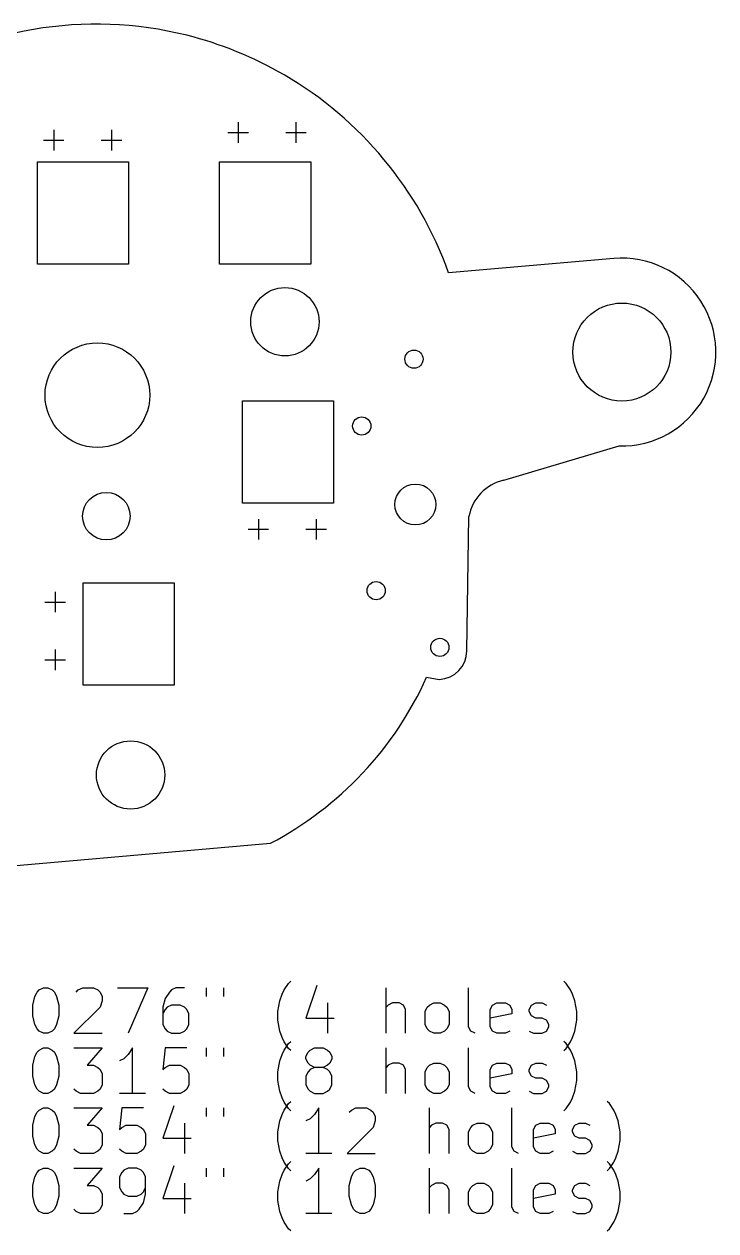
# Model space of a CAD drawing. Extents: x 115 to 170.4, y -122.2 to -69.2.
# Drawn here: x 140 to 170.4, y -122.2 to -69.2 of the extents above; entities that cross this region are included whole.
import ezdxf

# ---------------------------------------------------------------- set-up
doc = ezdxf.new("R2010")
doc.units = 0
doc.layers.add('BLACK', color=7, linetype='CONTINUOUS')

msp = doc.modelspace()

# ---------------------------------------------------------------- linework, layer by layer
at = {"layer": 'BLACK', "linetype": 'CONTINUOUS'}
for p, q in [((151.384681, -71.386729), (151.384732, -71.386657)), ((149.36, -73.464), (149.36, -74.364)), ((151.9, -73.464), (151.9, -74.364)), ((141.26, -73.8), (141.26, -74.7)), ((143.8, -73.8), (143.8, -74.7)), ((148.91, -73.914), (149.81, -73.914)), ((151.45, -73.914), (152.35, -73.914)), ((140.81, -74.25), (141.71, -74.25)), ((143.35, -74.25), (144.25, -74.25)), ((140.55, -75.2), (144.55, -75.2)), ((140.55, -79.7), (140.55, -75.2)), ((144.55, -75.2), (144.55, -79.7)), ((148.55, -75.2), (152.55, -75.2)), ((148.55, -79.7), (148.55, -75.2)), ((152.55, -75.2), (152.55, -79.7)), ((165.863593, -79.450472), (158.607673, -80.085282)), ((144.55, -79.7), (140.55, -79.7)), ((152.55, -79.7), (148.55, -79.7)), ((149.55, -85.7), (153.55, -85.7)), ((149.55, -90.2), (149.55, -85.7)), ((153.55, -85.7), (153.55, -90.2)), ((161.032214, -89.195196), (166.107598, -87.688143)), ((153.55, -90.2), (149.55, -90.2)), ((150.25, -90.9), (150.25, -91.8)), ((152.79, -90.9), (152.79, -91.8)), ((159.415035, -96.692033), (159.503261, -90.792896)), ((149.8, -91.35), (150.7, -91.35)), ((152.34, -91.35), (153.24, -91.35)), ((142.55, -98.2), (142.55, -93.7)), ((142.55, -93.7), (146.55, -93.7)), ((146.55, -93.7), (146.55, -98.2)), ((141.325, -94.1), (141.325, -95)), ((140.875, -94.55), (141.775, -94.55)), ((141.325, -96.64), (141.325, -97.54)), ((140.875, -97.09), (141.775, -97.09)), ((157.642421, -97.851357), (158.2, -97.95)), ((146.55, -98.2), (142.55, -98.2)), ((138.957399, -106.181059), (150.787931, -105.146021)), ((151.388095, -111.596135), (151.578571, -111.31042)), ((151.578571, -111.31042), (151.67381, -111.215182)), ((163.769049, -111.31042), (163.673811, -111.215182)), ((163.959525, -111.596135), (163.769049, -111.31042)), ((140.340475, -112.262801), (140.435713, -111.881849)), ((140.435713, -111.881849), (140.530951, -111.691373)), ((140.530951, -111.691373), (140.626189, -111.596135)), ((140.626189, -111.596135), (140.816665, -111.500897)), ((140.816665, -111.500897), (141.007142, -111.500897)), ((141.007142, -111.500897), (141.197618, -111.596135)), ((141.197618, -111.596135), (141.292856, -111.691373)), ((141.292856, -111.691373), (141.388094, -111.881849)), ((141.388094, -111.881849), (141.483332, -112.262801)), ((142.245237, -111.691373), (142.340475, -111.596135)), ((142.340475, -111.596135), (142.530951, -111.500897)), ((142.530951, -111.500897), (143.007142, -111.500897)), ((143.007142, -111.500897), (143.197618, -111.596135)), ((143.197618, -111.596135), (143.292856, -111.691373)), ((143.292856, -111.691373), (143.388094, -111.881849)), ((143.388094, -111.881849), (143.388094, -112.072325)), ((144.054761, -111.500897), (145.388094, -111.500897)), ((145.388094, -111.500897), (144.530951, -113.500897)), ((146.340475, -111.691373), (146.149999, -111.977087)), ((146.435713, -111.596135), (146.340475, -111.691373)), ((146.626189, -111.500897), (146.435713, -111.596135)), ((147.007142, -111.500897), (146.626189, -111.500897)), ((147.959523, -111.500897), (147.959523, -111.881849)), ((148.721428, -111.500897), (148.721428, -111.881849)), ((151.197619, -112.072325), (151.292857, -111.786611)), ((151.292857, -111.786611), (151.388095, -111.596135)), ((152.816666, -111.405659), (152.340476, -112.83423)), ((155.864286, -113.500897), (155.864286, -111.500897)), ((159.483334, -113.215182), (159.483334, -111.500897)), ((164.054763, -111.786611), (163.959525, -111.596135)), ((164.150001, -112.072325), (164.054763, -111.786611)), ((140.340475, -112.738992), (140.340475, -112.262801)), ((141.483332, -112.262801), (141.483332, -112.738992)), ((143.292856, -112.358039), (142.149999, -113.500897)), ((143.388094, -112.072325), (143.292856, -112.358039)), ((146.149999, -111.977087), (146.054761, -112.358039)), ((146.054761, -112.358039), (146.054761, -113.119944)), ((146.245237, -112.358039), (146.149999, -112.453278)), ((146.435713, -112.262801), (146.245237, -112.358039)), ((146.816666, -112.262801), (146.435713, -112.262801)), ((147.007142, -112.358039), (146.816666, -112.262801)), ((147.10238, -112.453278), (147.007142, -112.358039)), ((151.102381, -112.548516), (151.197619, -112.072325)), ((153.292857, -112.167563), (153.292857, -113.500897)), ((155.959524, -112.262801), (155.864286, -112.358039)), ((156.15, -112.167563), (155.959524, -112.262801)), ((156.435715, -112.167563), (156.15, -112.167563)), ((156.626191, -112.262801), (156.435715, -112.167563)), ((156.721429, -112.453278), (156.626191, -112.262801)), ((157.578572, -112.548516), (157.67381, -112.358039)), ((157.67381, -112.358039), (157.769048, -112.262801)), ((157.769048, -112.262801), (157.959524, -112.167563)), ((157.959524, -112.167563), (158.245239, -112.167563)), ((158.245239, -112.167563), (158.435715, -112.262801)), ((158.435715, -112.262801), (158.530953, -112.358039)), ((158.530953, -112.358039), (158.626191, -112.548516)), ((160.435715, -112.453278), (160.530953, -112.262801)), ((160.530953, -112.262801), (160.721429, -112.167563)), ((160.721429, -112.167563), (161.102382, -112.167563)), ((161.102382, -112.167563), (161.292858, -112.262801)), ((161.292858, -112.262801), (161.388096, -112.453278)), ((162.150001, -112.453278), (162.245239, -112.262801)), ((162.245239, -112.262801), (162.435715, -112.167563)), ((162.435715, -112.167563), (162.721429, -112.167563)), ((162.721429, -112.167563), (162.911906, -112.262801)), ((164.245239, -112.548516), (164.150001, -112.072325)), ((140.435713, -113.119944), (140.340475, -112.738992)), ((141.483332, -112.738992), (141.388094, -113.119944)), ((146.149999, -112.453278), (146.054761, -112.643754)), ((147.197618, -112.643754), (147.10238, -112.453278)), ((147.197618, -113.119944), (147.197618, -112.643754)), ((151.102381, -112.929468), (151.102381, -112.548516)), ((151.197619, -113.405659), (151.102381, -112.929468)), ((152.340476, -112.83423), (153.578571, -112.83423)), ((156.721429, -113.500897), (156.721429, -112.453278)), ((157.578572, -113.119944), (157.578572, -112.548516)), ((158.626191, -112.548516), (158.626191, -113.119944)), ((160.435715, -113.215182), (160.435715, -112.453278)), ((161.388096, -112.643754), (160.435715, -112.83423)), ((161.388096, -112.453278), (161.388096, -112.643754)), ((162.150001, -112.548516), (162.150001, -112.453278)), ((162.245239, -112.738992), (162.150001, -112.548516)), ((162.435715, -112.83423), (162.245239, -112.738992)), ((162.721429, -112.83423), (162.435715, -112.83423)), ((162.911906, -112.929468), (162.721429, -112.83423)), ((163.007144, -113.119944), (162.911906, -112.929468)), ((164.150001, -113.405659), (164.245239, -112.929468)), ((164.245239, -112.929468), (164.245239, -112.548516)), ((140.530951, -113.31042), (140.435713, -113.119944)), ((140.626189, -113.405659), (140.530951, -113.31042)), ((140.816665, -113.500897), (140.626189, -113.405659)), ((141.197618, -113.405659), (141.007142, -113.500897)), ((141.292856, -113.31042), (141.197618, -113.405659)), ((141.388094, -113.119944), (141.292856, -113.31042)), ((146.054761, -113.119944), (146.149999, -113.31042)), ((146.149999, -113.31042), (146.245237, -113.405659)), ((146.245237, -113.405659), (146.435713, -113.500897)), ((146.816666, -113.500897), (147.007142, -113.405659)), ((147.007142, -113.405659), (147.10238, -113.31042)), ((147.10238, -113.31042), (147.197618, -113.119944)), ((151.292857, -113.691373), (151.197619, -113.405659)), ((157.67381, -113.31042), (157.578572, -113.119944)), ((157.769048, -113.405659), (157.67381, -113.31042)), ((157.959524, -113.500897), (157.769048, -113.405659)), ((158.435715, -113.405659), (158.245239, -113.500897)), ((158.530953, -113.31042), (158.435715, -113.405659)), ((158.626191, -113.119944), (158.530953, -113.31042)), ((159.578572, -113.405659), (159.483334, -113.215182)), ((159.769048, -113.500897), (159.578572, -113.405659)), ((160.530953, -113.405659), (160.435715, -113.215182)), ((160.721429, -113.500897), (160.530953, -113.405659)), ((161.292858, -113.405659), (161.102382, -113.500897)), ((162.150001, -113.405659), (162.340477, -113.500897)), ((162.721429, -113.500897), (162.911906, -113.405659)), ((162.911906, -113.405659), (163.007144, -113.215182)), ((163.007144, -113.215182), (163.007144, -113.119944)), ((164.054763, -113.691373), (164.150001, -113.405659)), ((141.007142, -113.500897), (140.816665, -113.500897)), ((142.149999, -113.500897), (143.388094, -113.500897)), ((146.435713, -113.500897), (146.816666, -113.500897)), ((151.388095, -113.881849), (151.292857, -113.691373)), ((151.578571, -114.167563), (151.388095, -113.881849)), ((151.388095, -114.236135), (151.578571, -113.95042)), ((151.578571, -113.95042), (151.67381, -113.855182)), ((158.245239, -113.500897), (157.959524, -113.500897)), ((161.102382, -113.500897), (160.721429, -113.500897)), ((162.340477, -113.500897), (162.721429, -113.500897)), ((163.769049, -113.95042), (163.673811, -113.855182)), ((163.769049, -114.167563), (163.959525, -113.881849)), ((163.959525, -114.236135), (163.769049, -113.95042)), ((163.959525, -113.881849), (164.054763, -113.691373)), ((140.340475, -114.902801), (140.435713, -114.521849)), ((140.435713, -114.521849), (140.530951, -114.331373)), ((140.530951, -114.331373), (140.626189, -114.236135)), ((140.626189, -114.236135), (140.816665, -114.140897)), ((140.816665, -114.140897), (141.007142, -114.140897)), ((141.007142, -114.140897), (141.197618, -114.236135)), ((141.197618, -114.236135), (141.292856, -114.331373)), ((141.292856, -114.331373), (141.388094, -114.521849)), ((141.388094, -114.521849), (141.483332, -114.902801)), ((142.149999, -114.140897), (143.388094, -114.140897)), ((143.388094, -114.140897), (142.721427, -114.902801)), ((144.530951, -114.426611), (144.340475, -114.617087)), ((144.721427, -114.140897), (144.530951, -114.426611)), ((144.721427, -116.140897), (144.721427, -114.140897)), ((146.149999, -114.140897), (146.054761, -115.093278)), ((147.10238, -114.140897), (146.149999, -114.140897)), ((147.959523, -114.140897), (147.959523, -114.521849)), ((148.721428, -114.140897), (148.721428, -114.521849)), ((151.197619, -114.712325), (151.292857, -114.426611)), ((151.292857, -114.426611), (151.388095, -114.236135)), ((151.67381, -114.262801), (151.578571, -114.167563)), ((152.340476, -114.521849), (152.435714, -114.331373)), ((152.340476, -114.617087), (152.340476, -114.521849)), ((152.435714, -114.331373), (152.530952, -114.236135)), ((152.530952, -114.236135), (152.721428, -114.140897)), ((152.721428, -114.140897), (153.102381, -114.140897)), ((153.102381, -114.140897), (153.292857, -114.236135)), ((153.292857, -114.236135), (153.388095, -114.331373)), ((153.388095, -114.331373), (153.483333, -114.521849)), ((153.483333, -114.521849), (153.483333, -114.617087)), ((155.864286, -116.140897), (155.864286, -114.140897)), ((159.483334, -115.855182), (159.483334, -114.140897)), ((163.673811, -114.262801), (163.769049, -114.167563)), ((164.054763, -114.426611), (163.959525, -114.236135)), ((164.150001, -114.712325), (164.054763, -114.426611)), ((140.340475, -115.378992), (140.340475, -114.902801)), ((141.483332, -114.902801), (141.483332, -115.378992)), ((142.721427, -114.902801), (143.007142, -114.902801)), ((143.007142, -114.902801), (143.197618, -114.998039)), ((143.197618, -114.998039), (143.292856, -115.093278)), ((144.340475, -114.617087), (144.149999, -114.712325)), ((146.054761, -115.093278), (146.149999, -114.998039)), ((146.149999, -114.998039), (146.340475, -114.902801)), ((146.340475, -114.902801), (146.816666, -114.902801)), ((146.816666, -114.902801), (147.007142, -114.998039)), ((147.007142, -114.998039), (147.10238, -115.093278)), ((151.102381, -115.188516), (151.197619, -114.712325)), ((152.435714, -114.807563), (152.340476, -114.617087)), ((152.530952, -114.902801), (152.435714, -114.807563)), ((152.721428, -114.998039), (152.530952, -114.902801)), ((152.721428, -114.998039), (152.530952, -115.093278)), ((153.102381, -114.998039), (152.721428, -114.998039)), ((153.292857, -114.902801), (153.102381, -114.998039)), ((153.292857, -115.093278), (153.102381, -114.998039)), ((153.388095, -114.807563), (153.292857, -114.902801)), ((153.483333, -114.617087), (153.388095, -114.807563)), ((155.959524, -114.902801), (155.864286, -114.998039)), ((156.15, -114.807563), (155.959524, -114.902801)), ((156.435715, -114.807563), (156.15, -114.807563)), ((156.626191, -114.902801), (156.435715, -114.807563)), ((156.721429, -115.093278), (156.626191, -114.902801)), ((157.578572, -115.188516), (157.67381, -114.998039)), ((157.67381, -114.998039), (157.769048, -114.902801)), ((157.769048, -114.902801), (157.959524, -114.807563)), ((157.959524, -114.807563), (158.245239, -114.807563)), ((158.245239, -114.807563), (158.435715, -114.902801)), ((158.435715, -114.902801), (158.530953, -114.998039)), ((158.530953, -114.998039), (158.626191, -115.188516)), ((160.435715, -115.093278), (160.530953, -114.902801)), ((160.530953, -114.902801), (160.721429, -114.807563)), ((160.721429, -114.807563), (161.102382, -114.807563)), ((161.102382, -114.807563), (161.292858, -114.902801)), ((161.292858, -114.902801), (161.388096, -115.093278)), ((162.150001, -115.093278), (162.245239, -114.902801)), ((162.245239, -114.902801), (162.435715, -114.807563)), ((162.435715, -114.807563), (162.721429, -114.807563)), ((162.721429, -114.807563), (162.911906, -114.902801)), ((164.245239, -115.188516), (164.150001, -114.712325)), ((140.435713, -115.759944), (140.340475, -115.378992)), ((141.483332, -115.378992), (141.388094, -115.759944)), ((143.292856, -115.093278), (143.388094, -115.283754)), ((143.388094, -115.283754), (143.388094, -115.759944)), ((147.10238, -115.093278), (147.197618, -115.283754)), ((147.197618, -115.283754), (147.197618, -115.759944)), ((151.102381, -115.569468), (151.102381, -115.188516)), ((151.197619, -116.045659), (151.102381, -115.569468)), ((152.435714, -115.188516), (152.340476, -115.378992)), ((152.340476, -115.378992), (152.340476, -115.759944)), ((152.530952, -115.093278), (152.435714, -115.188516)), ((153.388095, -115.188516), (153.292857, -115.093278)), ((153.483333, -115.378992), (153.388095, -115.188516)), ((153.483333, -115.759944), (153.483333, -115.378992)), ((156.721429, -116.140897), (156.721429, -115.093278)), ((157.578572, -115.759944), (157.578572, -115.188516)), ((158.626191, -115.188516), (158.626191, -115.759944)), ((160.435715, -115.855182), (160.435715, -115.093278)), ((161.388096, -115.283754), (160.435715, -115.47423)), ((161.388096, -115.093278), (161.388096, -115.283754)), ((162.150001, -115.188516), (162.150001, -115.093278)), ((162.245239, -115.378992), (162.150001, -115.188516)), ((162.435715, -115.47423), (162.245239, -115.378992)), ((162.721429, -115.47423), (162.435715, -115.47423)), ((162.911906, -115.569468), (162.721429, -115.47423)), ((163.007144, -115.759944), (162.911906, -115.569468)), ((164.150001, -116.045659), (164.245239, -115.569468)), ((164.245239, -115.569468), (164.245239, -115.188516)), ((140.530951, -115.95042), (140.435713, -115.759944)), ((140.626189, -116.045659), (140.530951, -115.95042)), ((140.816665, -116.140897), (140.626189, -116.045659)), ((141.197618, -116.045659), (141.007142, -116.140897)), ((141.292856, -115.95042), (141.197618, -116.045659)), ((141.388094, -115.759944), (141.292856, -115.95042)), ((142.245237, -116.045659), (142.149999, -115.95042)), ((142.435713, -116.140897), (142.245237, -116.045659)), ((143.197618, -116.045659), (143.007142, -116.140897)), ((143.292856, -115.95042), (143.197618, -116.045659)), ((143.388094, -115.759944), (143.292856, -115.95042)), ((146.149999, -116.045659), (146.054761, -115.95042)), ((146.340475, -116.140897), (146.149999, -116.045659)), ((147.007142, -116.045659), (146.816666, -116.140897)), ((147.10238, -115.95042), (147.007142, -116.045659)), ((147.197618, -115.759944), (147.10238, -115.95042)), ((151.292857, -116.331373), (151.197619, -116.045659)), ((152.340476, -115.759944), (152.435714, -115.95042)), ((152.435714, -115.95042), (152.530952, -116.045659)), ((152.530952, -116.045659), (152.721428, -116.140897)), ((153.102381, -116.140897), (153.292857, -116.045659)), ((153.292857, -116.045659), (153.388095, -115.95042)), ((153.388095, -115.95042), (153.483333, -115.759944)), ((157.67381, -115.95042), (157.578572, -115.759944)), ((157.769048, -116.045659), (157.67381, -115.95042)), ((157.959524, -116.140897), (157.769048, -116.045659)), ((158.435715, -116.045659), (158.245239, -116.140897)), ((158.530953, -115.95042), (158.435715, -116.045659)), ((158.626191, -115.759944), (158.530953, -115.95042)), ((159.578572, -116.045659), (159.483334, -115.855182)), ((159.769048, -116.140897), (159.578572, -116.045659)), ((160.530953, -116.045659), (160.435715, -115.855182)), ((160.721429, -116.140897), (160.530953, -116.045659)), ((161.292858, -116.045659), (161.102382, -116.140897)), ((162.150001, -116.045659), (162.340477, -116.140897)), ((162.721429, -116.140897), (162.911906, -116.045659)), ((162.911906, -116.045659), (163.007144, -115.855182)), ((163.007144, -115.855182), (163.007144, -115.759944)), ((164.054763, -116.331373), (164.150001, -116.045659)), ((141.007142, -116.140897), (140.816665, -116.140897)), ((143.007142, -116.140897), (142.435713, -116.140897)), ((145.292856, -116.140897), (144.149999, -116.140897)), ((146.816666, -116.140897), (146.340475, -116.140897)), ((151.388095, -116.521849), (151.292857, -116.331373)), ((151.578571, -116.807563), (151.388095, -116.521849)), ((151.388095, -116.876135), (151.578571, -116.59042)), ((151.578571, -116.59042), (151.67381, -116.495182)), ((152.721428, -116.140897), (153.102381, -116.140897)), ((158.245239, -116.140897), (157.959524, -116.140897)), ((161.102382, -116.140897), (160.721429, -116.140897)), ((162.340477, -116.140897), (162.721429, -116.140897)), ((163.769049, -116.807563), (163.959525, -116.521849)), ((163.959525, -116.521849), (164.054763, -116.331373)), ((165.673811, -116.59042), (165.578573, -116.495182)), ((165.864287, -116.876135), (165.673811, -116.59042)), ((140.340475, -117.542801), (140.435713, -117.161849)), ((140.435713, -117.161849), (140.530951, -116.971373)), ((140.530951, -116.971373), (140.626189, -116.876135)), ((140.626189, -116.876135), (140.816665, -116.780897)), ((140.816665, -116.780897), (141.007142, -116.780897)), ((141.007142, -116.780897), (141.197618, -116.876135)), ((141.197618, -116.876135), (141.292856, -116.971373)), ((141.292856, -116.971373), (141.388094, -117.161849)), ((141.388094, -117.161849), (141.483332, -117.542801)), ((142.149999, -116.780897), (143.388094, -116.780897)), ((143.388094, -116.780897), (142.721427, -117.542801)), ((144.245237, -116.780897), (144.149999, -117.733278)), ((145.197618, -116.780897), (144.245237, -116.780897)), ((146.530951, -116.685659), (146.054761, -118.11423)), ((147.959523, -116.780897), (147.959523, -117.161849)), ((148.721428, -116.780897), (148.721428, -117.161849)), ((151.197619, -117.352325), (151.292857, -117.066611)), ((151.292857, -117.066611), (151.388095, -116.876135)), ((151.67381, -116.902801), (151.578571, -116.807563)), ((152.721428, -117.066611), (152.530952, -117.257087)), ((152.911904, -116.780897), (152.721428, -117.066611)), ((152.911904, -118.780897), (152.911904, -116.780897)), ((154.245238, -116.971373), (154.340476, -116.876135)), ((154.340476, -116.876135), (154.530952, -116.780897)), ((154.530952, -116.780897), (155.007143, -116.780897)), ((155.007143, -116.780897), (155.197619, -116.876135)), ((155.197619, -116.876135), (155.292857, -116.971373)), ((155.292857, -116.971373), (155.388095, -117.161849)), ((155.388095, -117.161849), (155.388095, -117.352325)), ((157.769048, -118.780897), (157.769048, -116.780897)), ((161.388096, -118.495182), (161.388096, -116.780897)), ((163.673811, -116.902801), (163.769049, -116.807563)), ((165.959525, -117.066611), (165.864287, -116.876135)), ((166.054763, -117.352325), (165.959525, -117.066611)), ((140.340475, -118.018992), (140.340475, -117.542801)), ((141.483332, -117.542801), (141.483332, -118.018992)), ((142.721427, -117.542801), (143.007142, -117.542801)), ((143.007142, -117.542801), (143.197618, -117.638039)), ((143.197618, -117.638039), (143.292856, -117.733278)), ((144.149999, -117.733278), (144.245237, -117.638039)), ((144.245237, -117.638039), (144.435713, -117.542801)), ((144.435713, -117.542801), (144.911904, -117.542801)), ((144.911904, -117.542801), (145.10238, -117.638039)), ((145.10238, -117.638039), (145.197618, -117.733278)), ((147.007142, -117.447563), (147.007142, -118.780897)), ((151.102381, -117.828516), (151.197619, -117.352325)), ((152.530952, -117.257087), (152.340476, -117.352325)), ((155.292857, -117.638039), (154.15, -118.780897)), ((155.388095, -117.352325), (155.292857, -117.638039)), ((157.864286, -117.542801), (157.769048, -117.638039)), ((158.054762, -117.447563), (157.864286, -117.542801)), ((158.340477, -117.447563), (158.054762, -117.447563)), ((158.530953, -117.542801), (158.340477, -117.447563)), ((158.626191, -117.733278), (158.530953, -117.542801)), ((159.483334, -117.828516), (159.578572, -117.638039)), ((159.578572, -117.638039), (159.67381, -117.542801)), ((159.67381, -117.542801), (159.864286, -117.447563)), ((159.864286, -117.447563), (160.150001, -117.447563)), ((160.150001, -117.447563), (160.340477, -117.542801)), ((160.340477, -117.542801), (160.435715, -117.638039)), ((160.435715, -117.638039), (160.530953, -117.828516)), ((162.340477, -117.733278), (162.435715, -117.542801)), ((162.435715, -117.542801), (162.626191, -117.447563)), ((162.626191, -117.447563), (163.007144, -117.447563)), ((163.007144, -117.447563), (163.19762, -117.542801)), ((163.19762, -117.542801), (163.292858, -117.733278)), ((164.054763, -117.733278), (164.150001, -117.542801)), ((164.150001, -117.542801), (164.340477, -117.447563)), ((164.340477, -117.447563), (164.626191, -117.447563)), ((164.626191, -117.447563), (164.816668, -117.542801)), ((166.150001, -117.828516), (166.054763, -117.352325)), ((140.435713, -118.399944), (140.340475, -118.018992)), ((141.483332, -118.018992), (141.388094, -118.399944)), ((143.292856, -117.733278), (143.388094, -117.923754)), ((143.388094, -117.923754), (143.388094, -118.399944)), ((145.197618, -117.733278), (145.292856, -117.923754)), ((145.292856, -117.923754), (145.292856, -118.399944)), ((146.054761, -118.11423), (147.292856, -118.11423)), ((151.102381, -118.209468), (151.102381, -117.828516)), ((151.197619, -118.685659), (151.102381, -118.209468)), ((158.626191, -118.780897), (158.626191, -117.733278)), ((159.483334, -118.399944), (159.483334, -117.828516)), ((160.530953, -117.828516), (160.530953, -118.399944)), ((162.340477, -118.495182), (162.340477, -117.733278)), ((163.292858, -117.923754), (162.340477, -118.11423)), ((163.292858, -117.733278), (163.292858, -117.923754)), ((164.054763, -117.828516), (164.054763, -117.733278)), ((164.150001, -118.018992), (164.054763, -117.828516)), ((164.340477, -118.11423), (164.150001, -118.018992)), ((164.626191, -118.11423), (164.340477, -118.11423)), ((164.816668, -118.209468), (164.626191, -118.11423)), ((164.911906, -118.399944), (164.816668, -118.209468)), ((166.054763, -118.685659), (166.150001, -118.209468)), ((166.150001, -118.209468), (166.150001, -117.828516)), ((140.530951, -118.59042), (140.435713, -118.399944)), ((140.626189, -118.685659), (140.530951, -118.59042)), ((140.816665, -118.780897), (140.626189, -118.685659)), ((141.007142, -118.780897), (140.816665, -118.780897)), ((141.197618, -118.685659), (141.007142, -118.780897)), ((141.292856, -118.59042), (141.197618, -118.685659)), ((141.388094, -118.399944), (141.292856, -118.59042)), ((142.245237, -118.685659), (142.149999, -118.59042)), ((142.435713, -118.780897), (142.245237, -118.685659)), ((143.007142, -118.780897), (142.435713, -118.780897)), ((143.197618, -118.685659), (143.007142, -118.780897)), ((143.292856, -118.59042), (143.197618, -118.685659)), ((143.388094, -118.399944), (143.292856, -118.59042)), ((144.245237, -118.685659), (144.149999, -118.59042)), ((144.435713, -118.780897), (144.245237, -118.685659)), ((144.911904, -118.780897), (144.435713, -118.780897)), ((145.10238, -118.685659), (144.911904, -118.780897)), ((145.197618, -118.59042), (145.10238, -118.685659)), ((145.292856, -118.399944), (145.197618, -118.59042)), ((151.292857, -118.971373), (151.197619, -118.685659)), ((153.483333, -118.780897), (152.340476, -118.780897)), ((154.15, -118.780897), (155.388095, -118.780897)), ((159.578572, -118.59042), (159.483334, -118.399944)), ((159.67381, -118.685659), (159.578572, -118.59042)), ((159.864286, -118.780897), (159.67381, -118.685659)), ((160.150001, -118.780897), (159.864286, -118.780897)), ((160.340477, -118.685659), (160.150001, -118.780897)), ((160.435715, -118.59042), (160.340477, -118.685659)), ((160.530953, -118.399944), (160.435715, -118.59042)), ((161.483334, -118.685659), (161.388096, -118.495182)), ((161.67381, -118.780897), (161.483334, -118.685659)), ((162.435715, -118.685659), (162.340477, -118.495182)), ((162.626191, -118.780897), (162.435715, -118.685659)), ((163.007144, -118.780897), (162.626191, -118.780897)), ((163.19762, -118.685659), (163.007144, -118.780897)), ((164.054763, -118.685659), (164.245239, -118.780897)), ((164.245239, -118.780897), (164.626191, -118.780897)), ((164.626191, -118.780897), (164.816668, -118.685659)), ((164.816668, -118.685659), (164.911906, -118.495182)), ((164.911906, -118.495182), (164.911906, -118.399944)), ((165.959525, -118.971373), (166.054763, -118.685659)), ((151.388095, -119.161849), (151.292857, -118.971373)), ((151.578571, -119.447563), (151.388095, -119.161849)), ((151.388095, -119.516135), (151.578571, -119.23042)), ((151.578571, -119.23042), (151.67381, -119.135182)), ((165.673811, -119.23042), (165.578573, -119.135182)), ((165.673811, -119.447563), (165.864287, -119.161849)), ((165.864287, -119.516135), (165.673811, -119.23042)), ((165.864287, -119.161849), (165.959525, -118.971373)), ((140.340475, -120.182801), (140.435713, -119.801849)), ((140.435713, -119.801849), (140.530951, -119.611373)), ((140.530951, -119.611373), (140.626189, -119.516135)), ((140.626189, -119.516135), (140.816665, -119.420897)), ((140.816665, -119.420897), (141.007142, -119.420897)), ((141.007142, -119.420897), (141.197618, -119.516135)), ((141.197618, -119.516135), (141.292856, -119.611373)), ((141.292856, -119.611373), (141.388094, -119.801849)), ((141.388094, -119.801849), (141.483332, -120.182801)), ((142.149999, -119.420897), (143.388094, -119.420897)), ((143.388094, -119.420897), (142.721427, -120.182801)), ((144.245237, -119.611373), (144.149999, -119.801849)), ((144.149999, -119.801849), (144.149999, -120.278039)), ((144.340475, -119.516135), (144.245237, -119.611373)), ((144.530951, -119.420897), (144.340475, -119.516135)), ((144.911904, -119.420897), (144.530951, -119.420897)), ((145.10238, -119.516135), (144.911904, -119.420897)), ((145.197618, -119.611373), (145.10238, -119.516135)), ((145.292856, -119.801849), (145.197618, -119.611373)), ((145.292856, -120.563754), (145.292856, -119.801849)), ((146.530951, -119.325659), (146.054761, -120.75423)), ((147.959523, -119.420897), (147.959523, -119.801849)), ((148.721428, -119.420897), (148.721428, -119.801849)), ((151.197619, -119.992325), (151.292857, -119.706611)), ((151.292857, -119.706611), (151.388095, -119.516135)), ((151.67381, -119.542801), (151.578571, -119.447563)), ((152.721428, -119.706611), (152.530952, -119.897087)), ((152.911904, -119.420897), (152.721428, -119.706611)), ((152.911904, -121.420897), (152.911904, -119.420897)), ((154.245238, -120.182801), (154.340476, -119.801849)), ((154.340476, -119.801849), (154.435714, -119.611373)), ((154.435714, -119.611373), (154.530952, -119.516135)), ((154.530952, -119.516135), (154.721428, -119.420897)), ((154.721428, -119.420897), (154.911905, -119.420897)), ((154.911905, -119.420897), (155.102381, -119.516135)), ((155.102381, -119.516135), (155.197619, -119.611373)), ((155.197619, -119.611373), (155.292857, -119.801849)), ((155.292857, -119.801849), (155.388095, -120.182801)), ((157.769048, -121.420897), (157.769048, -119.420897)), ((161.388096, -121.135182), (161.388096, -119.420897)), ((165.578573, -119.542801), (165.673811, -119.447563)), ((165.959525, -119.706611), (165.864287, -119.516135)), ((166.054763, -119.992325), (165.959525, -119.706611)), ((140.340475, -120.658992), (140.340475, -120.182801)), ((141.483332, -120.182801), (141.483332, -120.658992)), ((142.721427, -120.182801), (143.007142, -120.182801)), ((143.007142, -120.182801), (143.197618, -120.278039)), ((143.197618, -120.278039), (143.292856, -120.373278)), ((143.292856, -120.373278), (143.388094, -120.563754)), ((144.149999, -120.278039), (144.245237, -120.468516)), ((145.197618, -120.468516), (145.292856, -120.278039)), ((147.007142, -120.087563), (147.007142, -121.420897)), ((151.102381, -120.468516), (151.197619, -119.992325)), ((152.530952, -119.897087), (152.340476, -119.992325)), ((154.245238, -120.658992), (154.245238, -120.182801)), ((155.388095, -120.182801), (155.388095, -120.658992)), ((157.864286, -120.182801), (157.769048, -120.278039)), ((158.054762, -120.087563), (157.864286, -120.182801)), ((158.340477, -120.087563), (158.054762, -120.087563)), ((158.530953, -120.182801), (158.340477, -120.087563)), ((158.626191, -120.373278), (158.530953, -120.182801)), ((158.626191, -121.420897), (158.626191, -120.373278)), ((159.483334, -120.468516), (159.578572, -120.278039)), ((159.578572, -120.278039), (159.67381, -120.182801)), ((159.67381, -120.182801), (159.864286, -120.087563)), ((159.864286, -120.087563), (160.150001, -120.087563)), ((160.150001, -120.087563), (160.340477, -120.182801)), ((160.340477, -120.182801), (160.435715, -120.278039)), ((160.435715, -120.278039), (160.530953, -120.468516)), ((162.340477, -120.373278), (162.435715, -120.182801)), ((162.340477, -121.135182), (162.340477, -120.373278)), ((162.435715, -120.182801), (162.626191, -120.087563)), ((162.626191, -120.087563), (163.007144, -120.087563)), ((163.007144, -120.087563), (163.19762, -120.182801)), ((163.19762, -120.182801), (163.292858, -120.373278)), ((163.292858, -120.373278), (163.292858, -120.563754)), ((164.054763, -120.373278), (164.150001, -120.182801)), ((164.054763, -120.468516), (164.054763, -120.373278)), ((164.150001, -120.182801), (164.340477, -120.087563)), ((164.340477, -120.087563), (164.626191, -120.087563)), ((164.626191, -120.087563), (164.816668, -120.182801)), ((166.150001, -120.468516), (166.054763, -119.992325)), ((140.435713, -121.039944), (140.340475, -120.658992)), ((141.483332, -120.658992), (141.388094, -121.039944)), ((143.388094, -120.563754), (143.388094, -121.039944)), ((144.245237, -120.468516), (144.340475, -120.563754)), ((144.340475, -120.563754), (144.530951, -120.658992)), ((144.530951, -120.658992), (144.911904, -120.658992)), ((144.911904, -120.658992), (145.10238, -120.563754)), ((145.10238, -120.563754), (145.197618, -120.468516)), ((145.197618, -120.944706), (145.292856, -120.563754)), ((146.054761, -120.75423), (147.292856, -120.75423)), ((151.102381, -120.849468), (151.102381, -120.468516)), ((151.197619, -121.325659), (151.102381, -120.849468)), ((154.340476, -121.039944), (154.245238, -120.658992)), ((155.388095, -120.658992), (155.292857, -121.039944)), ((159.483334, -121.039944), (159.483334, -120.468516)), ((160.530953, -120.468516), (160.530953, -121.039944)), ((163.292858, -120.563754), (162.340477, -120.75423)), ((164.150001, -120.658992), (164.054763, -120.468516)), ((164.340477, -120.75423), (164.150001, -120.658992)), ((164.626191, -120.75423), (164.340477, -120.75423)), ((164.816668, -120.849468), (164.626191, -120.75423)), ((164.911906, -121.039944), (164.816668, -120.849468)), ((166.054763, -121.325659), (166.150001, -120.849468)), ((166.150001, -120.849468), (166.150001, -120.468516)), ((140.530951, -121.23042), (140.435713, -121.039944)), ((140.626189, -121.325659), (140.530951, -121.23042)), ((140.816665, -121.420897), (140.626189, -121.325659)), ((141.007142, -121.420897), (140.816665, -121.420897)), ((141.197618, -121.325659), (141.007142, -121.420897)), ((141.292856, -121.23042), (141.197618, -121.325659)), ((141.388094, -121.039944), (141.292856, -121.23042)), ((142.245237, -121.325659), (142.149999, -121.23042)), ((142.435713, -121.420897), (142.245237, -121.325659)), ((143.007142, -121.420897), (142.435713, -121.420897)), ((143.197618, -121.325659), (143.007142, -121.420897)), ((143.292856, -121.23042), (143.197618, -121.325659)), ((143.388094, -121.039944), (143.292856, -121.23042)), ((144.340475, -121.420897), (144.721427, -121.420897)), ((144.721427, -121.420897), (144.911904, -121.325659)), ((144.911904, -121.325659), (145.007142, -121.23042)), ((145.007142, -121.23042), (145.197618, -120.944706)), ((151.292857, -121.611373), (151.197619, -121.325659)), ((153.483333, -121.420897), (152.340476, -121.420897)), ((154.435714, -121.23042), (154.340476, -121.039944)), ((154.530952, -121.325659), (154.435714, -121.23042)), ((154.721428, -121.420897), (154.530952, -121.325659)), ((154.911905, -121.420897), (154.721428, -121.420897)), ((155.102381, -121.325659), (154.911905, -121.420897)), ((155.197619, -121.23042), (155.102381, -121.325659)), ((155.292857, -121.039944), (155.197619, -121.23042)), ((159.578572, -121.23042), (159.483334, -121.039944)), ((159.67381, -121.325659), (159.578572, -121.23042)), ((159.864286, -121.420897), (159.67381, -121.325659)), ((160.150001, -121.420897), (159.864286, -121.420897)), ((160.340477, -121.325659), (160.150001, -121.420897)), ((160.435715, -121.23042), (160.340477, -121.325659)), ((160.530953, -121.039944), (160.435715, -121.23042)), ((161.483334, -121.325659), (161.388096, -121.135182)), ((161.67381, -121.420897), (161.483334, -121.325659)), ((162.435715, -121.325659), (162.340477, -121.135182)), ((162.626191, -121.420897), (162.435715, -121.325659)), ((163.007144, -121.420897), (162.626191, -121.420897)), ((163.19762, -121.325659), (163.007144, -121.420897)), ((164.054763, -121.325659), (164.245239, -121.420897)), ((164.245239, -121.420897), (164.626191, -121.420897)), ((164.626191, -121.420897), (164.816668, -121.325659)), ((164.816668, -121.325659), (164.911906, -121.135182)), ((164.911906, -121.135182), (164.911906, -121.039944)), ((165.959525, -121.611373), (166.054763, -121.325659)), ((151.388095, -121.801849), (151.292857, -121.611373)), ((151.578571, -122.087563), (151.388095, -121.801849)), ((165.673811, -122.087563), (165.864287, -121.801849)), ((165.864287, -121.801849), (165.959525, -121.611373)), ((151.67381, -122.182801), (151.578571, -122.087563)), ((165.578573, -122.182801), (165.673811, -122.087563))]:
    msp.add_line(p, q, dxfattribs=at)
at = {"layer": 'BLACK'}
for centre, radius in [((151.41736, -82.231614), 1.5), ((166.223328, -83.562265), 2.15265), ((143.177557, -85.462053), 2.3), ((157.085429, -83.873836), 0.4), ((154.79303, -86.814823), 0.4), ((157.149119, -90.262618), 0.9), ((143.570017, -90.774461), 1.043627), ((155.425781, -94.047197), 0.4), ((158.223936, -96.542818), 0.4), ((144.637415, -102.148314), 1.5)]:
    msp.add_circle(centre, radius, dxfattribs=at)
for centre, radius, start, end in [((143.121021, -85.530818), 16.378211, 75.9367112, 170.8367301), ((143.118759, -85.565183), 16.412097, 59.7581418, 75.9582026), ((143.143272, -85.578267), 16.410989, 19.5551371, 59.8551106), ((166.223329, -83.562265), 4.1275, -91.6067393, 95.0000213), ((161.471698, -91.146201), 1.999893, 102.6945803, 169.8245853), ((158.136601, -96.672997), 1.278575, -87.1578262, -0.8530324), ((143.652507, -91.573392), 15.333966, -62.2681276, -24.1681284)]:
    msp.add_arc(centre, radius, start, end, dxfattribs=at)

doc.saveas('drawing.dxf')
